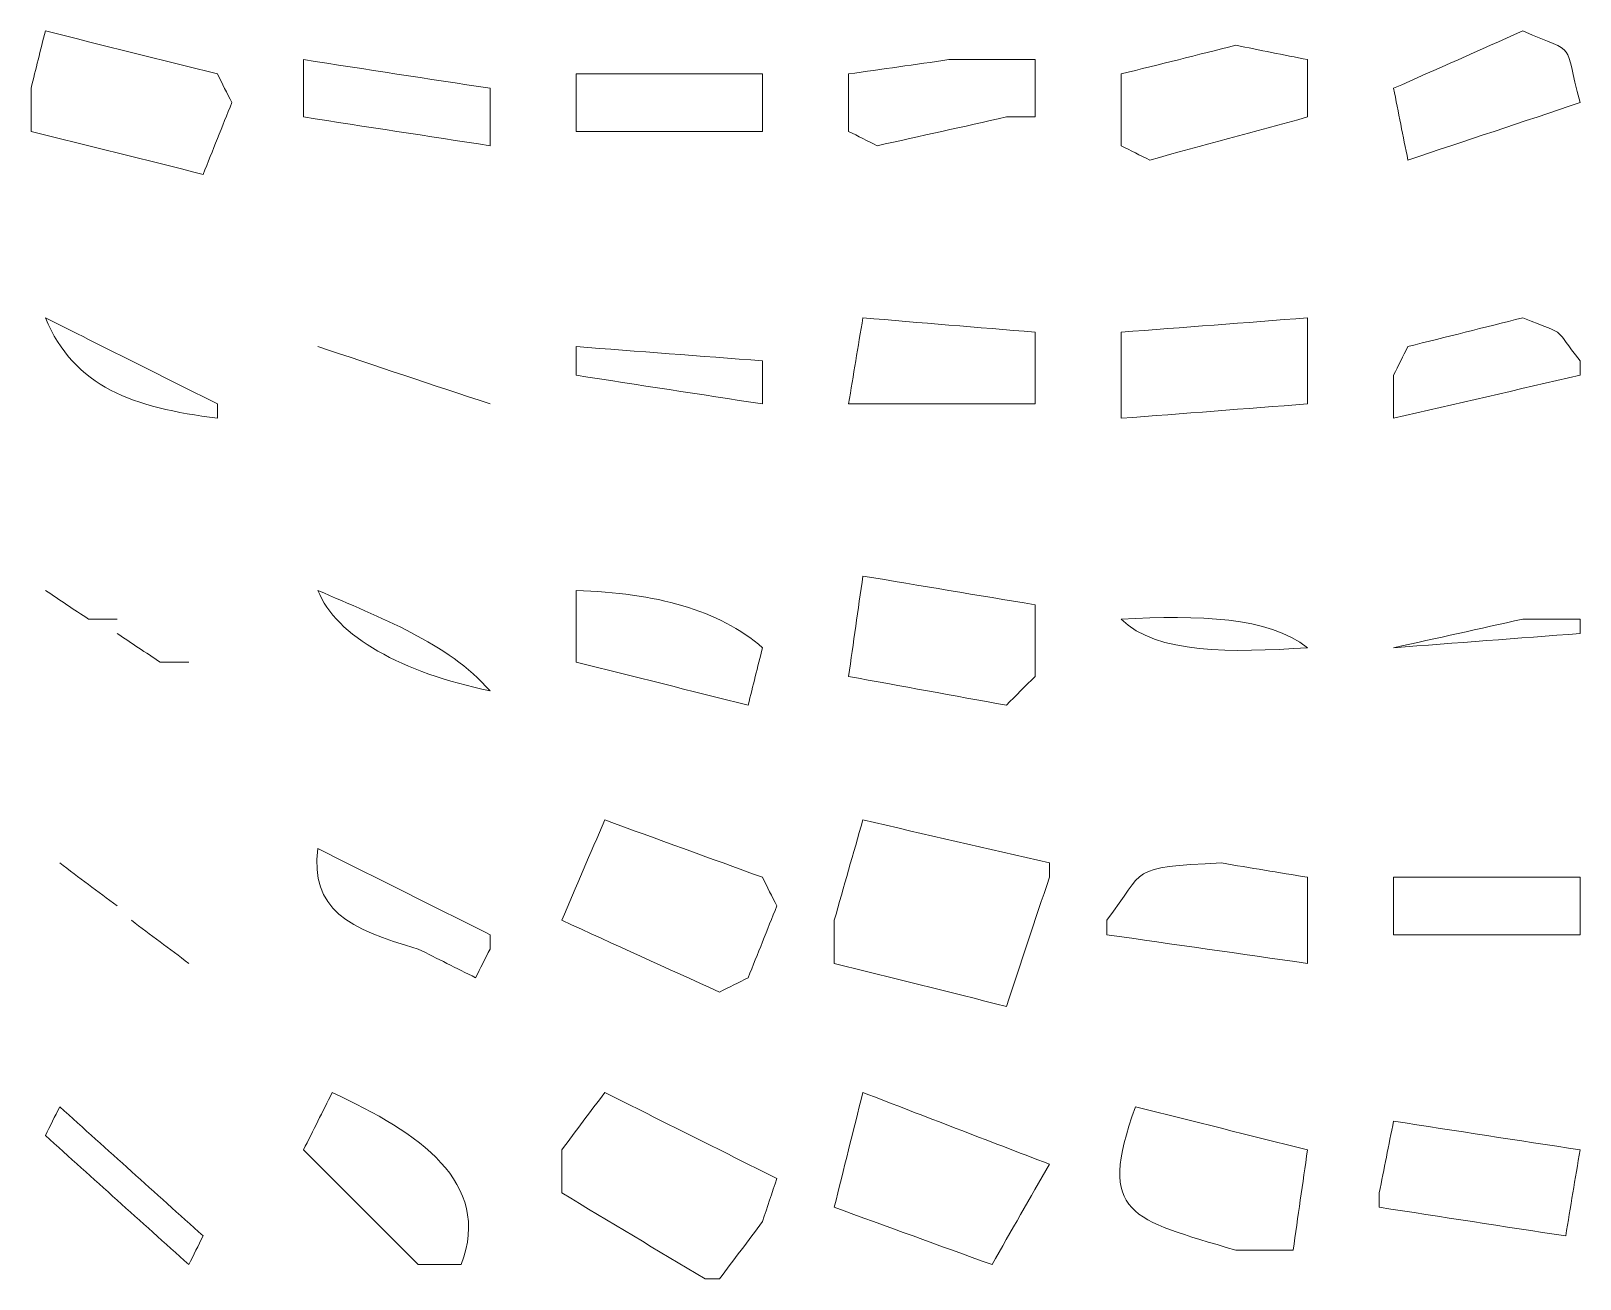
# Model space of a CAD drawing. Extents: x 69 to 542, y -750 to -43.
# Drawn here: x 298.9 to 406.9, y -401.3 to -314.3 of the extents above; entities that cross this region are included whole.
import ezdxf

# ---------------------------------------------------------------- set-up
doc = ezdxf.new("R2010")
doc.units = 0
doc.header["$MEASUREMENT"] = 0
doc.layers.add('Layer 1', color=7, linetype='Continuous', lineweight=0)

msp = doc.modelspace()

# ---------------------------------------------------------------- linework, layer by layer
at = {"layer": 'Layer 1', "color": 240, "lineweight": 18, "true_color": 0xed1c24}
for points, knots in [([(299.94, -314.33), (303.94, -315.33), (307.94, -316.33), (311.94, -317.33), (312.27, -318), (312.6, -318.67), (312.94, -319.33), (312.27, -321), (311.6, -322.67), (310.94, -324.33), (306.94, -323.33), (302.94, -322.33), (298.94, -321.33), (298.94, -320.33), (298.94, -319.33), (298.94, -318.33), (299.27, -317), (299.6, -315.67), (299.94, -314.33)], [0, 0, 0, 0, 1, 1, 1, 2, 2, 2, 3, 3, 3, 4, 4, 4, 5, 5, 5, 6, 6, 6, 6]), ([(299.94, -314.33), (303.94, -315.33), (307.94, -316.33), (311.94, -317.33), (312.27, -318), (312.6, -318.67), (312.94, -319.33), (312.27, -321), (311.6, -322.67), (310.94, -324.33), (306.94, -323.33), (302.94, -322.33), (298.94, -321.33), (298.94, -320.33), (298.94, -319.33), (298.94, -318.33), (299.27, -317), (299.6, -315.67), (299.94, -314.33)], [0, 0, 0, 0, 1, 1, 1, 2, 2, 2, 3, 3, 3, 4, 4, 4, 5, 5, 5, 6, 6, 6, 6]), ([(299.94, -314.33), (303.94, -315.33), (307.94, -316.33), (311.94, -317.33), (312.27, -318), (312.6, -318.67), (312.94, -319.33), (312.27, -321), (311.6, -322.67), (310.94, -324.33), (306.94, -323.33), (302.94, -322.33), (298.94, -321.33), (298.94, -320.33), (298.94, -319.33), (298.94, -318.33), (299.27, -317), (299.6, -315.67), (299.94, -314.33)], [0, 0, 0, 0, 1, 1, 1, 2, 2, 2, 3, 3, 3, 4, 4, 4, 5, 5, 5, 6, 6, 6, 6]), ([(382.94, -315.33), (384.6, -315.67), (386.27, -316), (387.94, -316.33), (387.94, -317.67), (387.94, -319), (387.94, -320.33), (384.27, -321.33), (380.6, -322.33), (376.94, -323.33), (376.27, -323), (375.6, -322.67), (374.94, -322.33), (374.94, -320.67), (374.94, -319), (374.94, -317.33), (377.6, -316.67), (380.27, -316), (382.94, -315.33)], [0, 0, 0, 0, 1, 1, 1, 2, 2, 2, 3, 3, 3, 4, 4, 4, 5, 5, 5, 6, 6, 6, 6]), ([(382.94, -315.33), (384.6, -315.67), (386.27, -316), (387.94, -316.33), (387.94, -317.67), (387.94, -319), (387.94, -320.33), (384.27, -321.33), (380.6, -322.33), (376.94, -323.33), (376.27, -323), (375.6, -322.67), (374.94, -322.33), (374.94, -320.67), (374.94, -319), (374.94, -317.33), (377.6, -316.67), (380.27, -316), (382.94, -315.33)], [0, 0, 0, 0, 1, 1, 1, 2, 2, 2, 3, 3, 3, 4, 4, 4, 5, 5, 5, 6, 6, 6, 6]), ([(382.94, -315.33), (384.6, -315.67), (386.27, -316), (387.94, -316.33), (387.94, -317.67), (387.94, -319), (387.94, -320.33), (384.27, -321.33), (380.6, -322.33), (376.94, -323.33), (376.27, -323), (375.6, -322.67), (374.94, -322.33), (374.94, -320.67), (374.94, -319), (374.94, -317.33), (377.6, -316.67), (380.27, -316), (382.94, -315.33)], [0, 0, 0, 0, 1, 1, 1, 2, 2, 2, 3, 3, 3, 4, 4, 4, 5, 5, 5, 6, 6, 6, 6]), ([(402.94, -314.33), (406.91, -316.05), (405.72, -314.88), (406.94, -319.33), (402.94, -320.67), (398.94, -322), (394.94, -323.33), (394.6, -321.67), (394.27, -320), (393.94, -318.33), (396.94, -317), (399.94, -315.67), (402.94, -314.33)], [0, 0, 0, 0, 1, 1, 1, 2, 2, 2, 3, 3, 3, 4, 4, 4, 4]), ([(402.94, -314.33), (406.91, -316.05), (405.72, -314.88), (406.94, -319.33), (402.94, -320.67), (398.94, -322), (394.94, -323.33), (394.6, -321.67), (394.27, -320), (393.94, -318.33), (396.94, -317), (399.94, -315.67), (402.94, -314.33)], [0, 0, 0, 0, 1, 1, 1, 2, 2, 2, 3, 3, 3, 4, 4, 4, 4]), ([(402.94, -314.33), (406.91, -316.05), (405.72, -314.88), (406.94, -319.33), (402.94, -320.67), (398.94, -322), (394.94, -323.33), (394.6, -321.67), (394.27, -320), (393.94, -318.33), (396.94, -317), (399.94, -315.67), (402.94, -314.33)], [0, 0, 0, 0, 1, 1, 1, 2, 2, 2, 3, 3, 3, 4, 4, 4, 4]), ([(317.94, -316.33), (322.27, -317), (326.6, -317.67), (330.94, -318.33), (330.94, -319.67), (330.94, -321), (330.94, -322.33), (326.6, -321.67), (322.27, -321), (317.94, -320.33), (317.94, -319), (317.94, -317.67), (317.94, -316.33)], [0, 0, 0, 0, 1, 1, 1, 2, 2, 2, 3, 3, 3, 4, 4, 4, 4]), ([(317.94, -316.33), (322.27, -317), (326.6, -317.67), (330.94, -318.33), (330.94, -319.67), (330.94, -321), (330.94, -322.33), (326.6, -321.67), (322.27, -321), (317.94, -320.33), (317.94, -319), (317.94, -317.67), (317.94, -316.33)], [0, 0, 0, 0, 1, 1, 1, 2, 2, 2, 3, 3, 3, 4, 4, 4, 4]), ([(317.94, -316.33), (322.27, -317), (326.6, -317.67), (330.94, -318.33), (330.94, -319.67), (330.94, -321), (330.94, -322.33), (326.6, -321.67), (322.27, -321), (317.94, -320.33), (317.94, -319), (317.94, -317.67), (317.94, -316.33)], [0, 0, 0, 0, 1, 1, 1, 2, 2, 2, 3, 3, 3, 4, 4, 4, 4]), ([(362.94, -316.33), (364.94, -316.33), (366.94, -316.33), (368.94, -316.33), (368.94, -317.67), (368.94, -319), (368.94, -320.33), (368.27, -320.33), (367.6, -320.33), (366.94, -320.33), (363.94, -321), (360.94, -321.67), (357.94, -322.33), (357.27, -322), (356.6, -321.67), (355.94, -321.33), (355.94, -320), (355.94, -318.67), (355.94, -317.33), (358.27, -317), (360.6, -316.67), (362.94, -316.33)], [0, 0, 0, 0, 1, 1, 1, 2, 2, 2, 3, 3, 3, 4, 4, 4, 5, 5, 5, 6, 6, 6, 7, 7, 7, 7]), ([(362.94, -316.33), (364.94, -316.33), (366.94, -316.33), (368.94, -316.33), (368.94, -317.67), (368.94, -319), (368.94, -320.33), (368.27, -320.33), (367.6, -320.33), (366.94, -320.33), (363.94, -321), (360.94, -321.67), (357.94, -322.33), (357.27, -322), (356.6, -321.67), (355.94, -321.33), (355.94, -320), (355.94, -318.67), (355.94, -317.33), (358.27, -317), (360.6, -316.67), (362.94, -316.33)], [0, 0, 0, 0, 1, 1, 1, 2, 2, 2, 3, 3, 3, 4, 4, 4, 5, 5, 5, 6, 6, 6, 7, 7, 7, 7]), ([(362.94, -316.33), (364.94, -316.33), (366.94, -316.33), (368.94, -316.33), (368.94, -317.67), (368.94, -319), (368.94, -320.33), (368.27, -320.33), (367.6, -320.33), (366.94, -320.33), (363.94, -321), (360.94, -321.67), (357.94, -322.33), (357.27, -322), (356.6, -321.67), (355.94, -321.33), (355.94, -320), (355.94, -318.67), (355.94, -317.33), (358.27, -317), (360.6, -316.67), (362.94, -316.33)], [0, 0, 0, 0, 1, 1, 1, 2, 2, 2, 3, 3, 3, 4, 4, 4, 5, 5, 5, 6, 6, 6, 7, 7, 7, 7]), ([(336.94, -317.33), (341.27, -317.33), (345.6, -317.33), (349.94, -317.33), (349.94, -318.67), (349.94, -320), (349.94, -321.33), (345.6, -321.33), (341.27, -321.33), (336.94, -321.33), (336.94, -320), (336.94, -318.67), (336.94, -317.33)], [0, 0, 0, 0, 1, 1, 1, 2, 2, 2, 3, 3, 3, 4, 4, 4, 4]), ([(336.94, -317.33), (341.27, -317.33), (345.6, -317.33), (349.94, -317.33), (349.94, -318.67), (349.94, -320), (349.94, -321.33), (345.6, -321.33), (341.27, -321.33), (336.94, -321.33), (336.94, -320), (336.94, -318.67), (336.94, -317.33)], [0, 0, 0, 0, 1, 1, 1, 2, 2, 2, 3, 3, 3, 4, 4, 4, 4]), ([(336.94, -317.33), (341.27, -317.33), (345.6, -317.33), (349.94, -317.33), (349.94, -318.67), (349.94, -320), (349.94, -321.33), (345.6, -321.33), (341.27, -321.33), (336.94, -321.33), (336.94, -320), (336.94, -318.67), (336.94, -317.33)], [0, 0, 0, 0, 1, 1, 1, 2, 2, 2, 3, 3, 3, 4, 4, 4, 4]), ([(299.94, -334.33), (303.94, -336.33), (307.94, -338.33), (311.94, -340.33), (311.94, -340.67), (311.94, -341), (311.94, -341.33), (306.05, -340.59), (301.96, -339.16), (299.94, -334.33)], [0, 0, 0, 0, 1, 1, 1, 2, 2, 2, 3, 3, 3, 3]), ([(299.94, -334.33), (303.94, -336.33), (307.94, -338.33), (311.94, -340.33), (311.94, -340.67), (311.94, -341), (311.94, -341.33), (306.05, -340.59), (301.96, -339.16), (299.94, -334.33)], [0, 0, 0, 0, 1, 1, 1, 2, 2, 2, 3, 3, 3, 3]), ([(299.94, -334.33), (303.94, -336.33), (307.94, -338.33), (311.94, -340.33), (311.94, -340.67), (311.94, -341), (311.94, -341.33), (306.05, -340.59), (301.96, -339.16), (299.94, -334.33)], [0, 0, 0, 0, 1, 1, 1, 2, 2, 2, 3, 3, 3, 3]), ([(368.94, -340.33), (364.6, -340.33), (360.27, -340.33), (355.94, -340.33), (356.27, -338.33), (356.6, -336.33), (356.94, -334.33), (360.94, -334.67), (364.94, -335), (368.94, -335.33), (368.94, -337), (368.94, -338.67), (368.94, -340.33)], [0, 0, 0, 0, 1, 1, 1, 2, 2, 2, 3, 3, 3, 4, 4, 4, 4]), ([(368.94, -340.33), (364.6, -340.33), (360.27, -340.33), (355.94, -340.33), (356.27, -338.33), (356.6, -336.33), (356.94, -334.33), (360.94, -334.67), (364.94, -335), (368.94, -335.33), (368.94, -337), (368.94, -338.67), (368.94, -340.33)], [0, 0, 0, 0, 1, 1, 1, 2, 2, 2, 3, 3, 3, 4, 4, 4, 4]), ([(368.94, -340.33), (364.6, -340.33), (360.27, -340.33), (355.94, -340.33), (356.27, -338.33), (356.6, -336.33), (356.94, -334.33), (360.94, -334.67), (364.94, -335), (368.94, -335.33), (368.94, -337), (368.94, -338.67), (368.94, -340.33)], [0, 0, 0, 0, 1, 1, 1, 2, 2, 2, 3, 3, 3, 4, 4, 4, 4]), ([(387.94, -334.33), (387.94, -336.33), (387.94, -338.33), (387.94, -340.33), (383.6, -340.67), (379.27, -341), (374.94, -341.33), (374.94, -339.33), (374.94, -337.33), (374.94, -335.33), (379.27, -335), (383.6, -334.67), (387.94, -334.33)], [0, 0, 0, 0, 1, 1, 1, 2, 2, 2, 3, 3, 3, 4, 4, 4, 4]), ([(387.94, -334.33), (387.94, -336.33), (387.94, -338.33), (387.94, -340.33), (383.6, -340.67), (379.27, -341), (374.94, -341.33), (374.94, -339.33), (374.94, -337.33), (374.94, -335.33), (379.27, -335), (383.6, -334.67), (387.94, -334.33)], [0, 0, 0, 0, 1, 1, 1, 2, 2, 2, 3, 3, 3, 4, 4, 4, 4]), ([(387.94, -334.33), (387.94, -336.33), (387.94, -338.33), (387.94, -340.33), (383.6, -340.67), (379.27, -341), (374.94, -341.33), (374.94, -339.33), (374.94, -337.33), (374.94, -335.33), (379.27, -335), (383.6, -334.67), (387.94, -334.33)], [0, 0, 0, 0, 1, 1, 1, 2, 2, 2, 3, 3, 3, 4, 4, 4, 4]), ([(402.94, -334.33), (406.34, -335.68), (405.01, -334.94), (406.94, -337.33), (406.94, -337.67), (406.94, -338), (406.94, -338.33), (402.6, -339.33), (398.27, -340.33), (393.94, -341.33), (393.94, -340.33), (393.94, -339.33), (393.94, -338.33), (394.27, -337.67), (394.6, -337), (394.94, -336.33), (397.6, -335.67), (400.27, -335), (402.94, -334.33)], [0, 0, 0, 0, 1, 1, 1, 2, 2, 2, 3, 3, 3, 4, 4, 4, 5, 5, 5, 6, 6, 6, 6]), ([(402.94, -334.33), (406.34, -335.68), (405.01, -334.94), (406.94, -337.33), (406.94, -337.67), (406.94, -338), (406.94, -338.33), (402.6, -339.33), (398.27, -340.33), (393.94, -341.33), (393.94, -340.33), (393.94, -339.33), (393.94, -338.33), (394.27, -337.67), (394.6, -337), (394.94, -336.33), (397.6, -335.67), (400.27, -335), (402.94, -334.33)], [0, 0, 0, 0, 1, 1, 1, 2, 2, 2, 3, 3, 3, 4, 4, 4, 5, 5, 5, 6, 6, 6, 6]), ([(402.94, -334.33), (406.34, -335.68), (405.01, -334.94), (406.94, -337.33), (406.94, -337.67), (406.94, -338), (406.94, -338.33), (402.6, -339.33), (398.27, -340.33), (393.94, -341.33), (393.94, -340.33), (393.94, -339.33), (393.94, -338.33), (394.27, -337.67), (394.6, -337), (394.94, -336.33), (397.6, -335.67), (400.27, -335), (402.94, -334.33)], [0, 0, 0, 0, 1, 1, 1, 2, 2, 2, 3, 3, 3, 4, 4, 4, 5, 5, 5, 6, 6, 6, 6]), ([(318.94, -336.33), (322.94, -337.67), (326.94, -339), (330.94, -340.33), (326.94, -339), (322.94, -337.67), (318.94, -336.33)], [0, 0, 0, 0, 1, 1, 1, 2, 2, 2, 2]), ([(318.94, -336.33), (322.94, -337.67), (326.94, -339), (330.94, -340.33), (326.94, -339), (322.94, -337.67), (318.94, -336.33)], [0, 0, 0, 0, 1, 1, 1, 2, 2, 2, 2]), ([(318.94, -336.33), (322.94, -337.67), (326.94, -339), (330.94, -340.33), (326.94, -339), (322.94, -337.67), (318.94, -336.33)], [0, 0, 0, 0, 1, 1, 1, 2, 2, 2, 2]), ([(336.94, -336.33), (341.27, -336.67), (345.6, -337), (349.94, -337.33), (349.94, -338.33), (349.94, -339.33), (349.94, -340.33), (345.6, -339.67), (341.27, -339), (336.94, -338.33), (336.94, -337.67), (336.94, -337), (336.94, -336.33)], [0, 0, 0, 0, 1, 1, 1, 2, 2, 2, 3, 3, 3, 4, 4, 4, 4]), ([(336.94, -336.33), (341.27, -336.67), (345.6, -337), (349.94, -337.33), (349.94, -338.33), (349.94, -339.33), (349.94, -340.33), (345.6, -339.67), (341.27, -339), (336.94, -338.33), (336.94, -337.67), (336.94, -337), (336.94, -336.33)], [0, 0, 0, 0, 1, 1, 1, 2, 2, 2, 3, 3, 3, 4, 4, 4, 4]), ([(336.94, -336.33), (341.27, -336.67), (345.6, -337), (349.94, -337.33), (349.94, -338.33), (349.94, -339.33), (349.94, -340.33), (345.6, -339.67), (341.27, -339), (336.94, -338.33), (336.94, -337.67), (336.94, -337), (336.94, -336.33)], [0, 0, 0, 0, 1, 1, 1, 2, 2, 2, 3, 3, 3, 4, 4, 4, 4]), ([(356.94, -352.33), (360.94, -353), (364.94, -353.67), (368.94, -354.33), (368.94, -356), (368.94, -357.67), (368.94, -359.33), (368.27, -360), (367.6, -360.67), (366.94, -361.33), (363.27, -360.67), (359.6, -360), (355.94, -359.33), (356.27, -357), (356.6, -354.67), (356.94, -352.33)], [0, 0, 0, 0, 1, 1, 1, 2, 2, 2, 3, 3, 3, 4, 4, 4, 5, 5, 5, 5]), ([(356.94, -352.33), (360.94, -353), (364.94, -353.67), (368.94, -354.33), (368.94, -356), (368.94, -357.67), (368.94, -359.33), (368.27, -360), (367.6, -360.67), (366.94, -361.33), (363.27, -360.67), (359.6, -360), (355.94, -359.33), (356.27, -357), (356.6, -354.67), (356.94, -352.33)], [0, 0, 0, 0, 1, 1, 1, 2, 2, 2, 3, 3, 3, 4, 4, 4, 5, 5, 5, 5]), ([(356.94, -352.33), (360.94, -353), (364.94, -353.67), (368.94, -354.33), (368.94, -356), (368.94, -357.67), (368.94, -359.33), (368.27, -360), (367.6, -360.67), (366.94, -361.33), (363.27, -360.67), (359.6, -360), (355.94, -359.33), (356.27, -357), (356.6, -354.67), (356.94, -352.33)], [0, 0, 0, 0, 1, 1, 1, 2, 2, 2, 3, 3, 3, 4, 4, 4, 5, 5, 5, 5]), ([(299.94, -353.33), (300.94, -354), (301.94, -354.67), (302.94, -355.33), (301.94, -354.67), (300.94, -354), (299.94, -353.33)], [0, 0, 0, 0, 1, 1, 1, 2, 2, 2, 2]), ([(299.94, -353.33), (300.94, -354), (301.94, -354.67), (302.94, -355.33), (301.94, -354.67), (300.94, -354), (299.94, -353.33)], [0, 0, 0, 0, 1, 1, 1, 2, 2, 2, 2]), ([(299.94, -353.33), (300.94, -354), (301.94, -354.67), (302.94, -355.33), (301.94, -354.67), (300.94, -354), (299.94, -353.33)], [0, 0, 0, 0, 1, 1, 1, 2, 2, 2, 2]), ([(318.94, -353.33), (323.26, -355.23), (328, -356.97), (330.94, -360.33), (324.87, -359.09), (320.18, -356.53), (318.94, -353.33)], [0, 0, 0, 0, 1, 1, 1, 2, 2, 2, 2]), ([(318.94, -353.33), (323.26, -355.23), (328, -356.97), (330.94, -360.33), (324.87, -359.09), (320.18, -356.53), (318.94, -353.33)], [0, 0, 0, 0, 1, 1, 1, 2, 2, 2, 2]), ([(318.94, -353.33), (323.26, -355.23), (328, -356.97), (330.94, -360.33), (324.87, -359.09), (320.18, -356.53), (318.94, -353.33)], [0, 0, 0, 0, 1, 1, 1, 2, 2, 2, 2]), ([(336.94, -353.33), (342.48, -353.52), (346.91, -354.66), (349.94, -357.33), (349.6, -358.67), (349.27, -360), (348.94, -361.33), (344.94, -360.33), (340.94, -359.33), (336.94, -358.33), (336.94, -356.67), (336.94, -355), (336.94, -353.33)], [0, 0, 0, 0, 1, 1, 1, 2, 2, 2, 3, 3, 3, 4, 4, 4, 4]), ([(336.94, -353.33), (342.48, -353.52), (346.91, -354.66), (349.94, -357.33), (349.6, -358.67), (349.27, -360), (348.94, -361.33), (344.94, -360.33), (340.94, -359.33), (336.94, -358.33), (336.94, -356.67), (336.94, -355), (336.94, -353.33)], [0, 0, 0, 0, 1, 1, 1, 2, 2, 2, 3, 3, 3, 4, 4, 4, 4]), ([(336.94, -353.33), (342.48, -353.52), (346.91, -354.66), (349.94, -357.33), (349.6, -358.67), (349.27, -360), (348.94, -361.33), (344.94, -360.33), (340.94, -359.33), (336.94, -358.33), (336.94, -356.67), (336.94, -355), (336.94, -353.33)], [0, 0, 0, 0, 1, 1, 1, 2, 2, 2, 3, 3, 3, 4, 4, 4, 4]), ([(374.94, -355.33), (380.39, -355.06), (385.17, -355.15), (387.94, -357.33), (382.67, -357.66), (377.42, -357.8), (374.94, -355.33)], [0, 0, 0, 0, 1, 1, 1, 2, 2, 2, 2]), ([(374.94, -355.33), (380.39, -355.06), (385.17, -355.15), (387.94, -357.33), (382.67, -357.66), (377.42, -357.8), (374.94, -355.33)], [0, 0, 0, 0, 1, 1, 1, 2, 2, 2, 2]), ([(374.94, -355.33), (380.39, -355.06), (385.17, -355.15), (387.94, -357.33), (382.67, -357.66), (377.42, -357.8), (374.94, -355.33)], [0, 0, 0, 0, 1, 1, 1, 2, 2, 2, 2]), ([(302.94, -355.33), (303.6, -355.33), (304.27, -355.33), (304.94, -355.33), (304.27, -355.33), (303.6, -355.33), (302.94, -355.33)], [0, 0, 0, 0, 1, 1, 1, 2, 2, 2, 2]), ([(302.94, -355.33), (303.6, -355.33), (304.27, -355.33), (304.94, -355.33), (304.27, -355.33), (303.6, -355.33), (302.94, -355.33)], [0, 0, 0, 0, 1, 1, 1, 2, 2, 2, 2]), ([(302.94, -355.33), (303.6, -355.33), (304.27, -355.33), (304.94, -355.33), (304.27, -355.33), (303.6, -355.33), (302.94, -355.33)], [0, 0, 0, 0, 1, 1, 1, 2, 2, 2, 2]), ([(304.94, -356.33), (305.94, -357), (306.94, -357.67), (307.94, -358.33), (306.94, -357.67), (305.94, -357), (304.94, -356.33)], [0, 0, 0, 0, 1, 1, 1, 2, 2, 2, 2]), ([(304.94, -356.33), (305.94, -357), (306.94, -357.67), (307.94, -358.33), (306.94, -357.67), (305.94, -357), (304.94, -356.33)], [0, 0, 0, 0, 1, 1, 1, 2, 2, 2, 2]), ([(304.94, -356.33), (305.94, -357), (306.94, -357.67), (307.94, -358.33), (306.94, -357.67), (305.94, -357), (304.94, -356.33)], [0, 0, 0, 0, 1, 1, 1, 2, 2, 2, 2]), ([(402.94, -355.33), (404.27, -355.33), (405.6, -355.33), (406.94, -355.33), (406.94, -355.67), (406.94, -356), (406.94, -356.33), (402.6, -356.67), (398.27, -357), (393.94, -357.33), (396.94, -356.67), (399.94, -356), (402.94, -355.33)], [0, 0, 0, 0, 1, 1, 1, 2, 2, 2, 3, 3, 3, 4, 4, 4, 4]), ([(402.94, -355.33), (404.27, -355.33), (405.6, -355.33), (406.94, -355.33), (406.94, -355.67), (406.94, -356), (406.94, -356.33), (402.6, -356.67), (398.27, -357), (393.94, -357.33), (396.94, -356.67), (399.94, -356), (402.94, -355.33)], [0, 0, 0, 0, 1, 1, 1, 2, 2, 2, 3, 3, 3, 4, 4, 4, 4]), ([(402.94, -355.33), (404.27, -355.33), (405.6, -355.33), (406.94, -355.33), (406.94, -355.67), (406.94, -356), (406.94, -356.33), (402.6, -356.67), (398.27, -357), (393.94, -357.33), (396.94, -356.67), (399.94, -356), (402.94, -355.33)], [0, 0, 0, 0, 1, 1, 1, 2, 2, 2, 3, 3, 3, 4, 4, 4, 4]), ([(307.94, -358.33), (308.6, -358.33), (309.27, -358.33), (309.94, -358.33), (309.27, -358.33), (308.6, -358.33), (307.94, -358.33)], [0, 0, 0, 0, 1, 1, 1, 2, 2, 2, 2]), ([(307.94, -358.33), (308.6, -358.33), (309.27, -358.33), (309.94, -358.33), (309.27, -358.33), (308.6, -358.33), (307.94, -358.33)], [0, 0, 0, 0, 1, 1, 1, 2, 2, 2, 2]), ([(307.94, -358.33), (308.6, -358.33), (309.27, -358.33), (309.94, -358.33), (309.27, -358.33), (308.6, -358.33), (307.94, -358.33)], [0, 0, 0, 0, 1, 1, 1, 2, 2, 2, 2]), ([(338.94, -369.33), (342.6, -370.67), (346.27, -372), (349.94, -373.33), (350.27, -374), (350.6, -374.67), (350.94, -375.33), (350.27, -377), (349.6, -378.67), (348.94, -380.33), (348.27, -380.67), (347.6, -381), (346.94, -381.33), (343.27, -379.67), (339.6, -378), (335.94, -376.33), (336.94, -374), (337.94, -371.67), (338.94, -369.33)], [0, 0, 0, 0, 1, 1, 1, 2, 2, 2, 3, 3, 3, 4, 4, 4, 5, 5, 5, 6, 6, 6, 6]), ([(338.94, -369.33), (342.6, -370.67), (346.27, -372), (349.94, -373.33), (350.27, -374), (350.6, -374.67), (350.94, -375.33), (350.27, -377), (349.6, -378.67), (348.94, -380.33), (348.27, -380.67), (347.6, -381), (346.94, -381.33), (343.27, -379.67), (339.6, -378), (335.94, -376.33), (336.94, -374), (337.94, -371.67), (338.94, -369.33)], [0, 0, 0, 0, 1, 1, 1, 2, 2, 2, 3, 3, 3, 4, 4, 4, 5, 5, 5, 6, 6, 6, 6]), ([(338.94, -369.33), (342.6, -370.67), (346.27, -372), (349.94, -373.33), (350.27, -374), (350.6, -374.67), (350.94, -375.33), (350.27, -377), (349.6, -378.67), (348.94, -380.33), (348.27, -380.67), (347.6, -381), (346.94, -381.33), (343.27, -379.67), (339.6, -378), (335.94, -376.33), (336.94, -374), (337.94, -371.67), (338.94, -369.33)], [0, 0, 0, 0, 1, 1, 1, 2, 2, 2, 3, 3, 3, 4, 4, 4, 5, 5, 5, 6, 6, 6, 6]), ([(356.94, -369.33), (361.27, -370.33), (365.6, -371.33), (369.94, -372.33), (369.94, -372.67), (369.94, -373), (369.94, -373.33), (368.94, -376.33), (367.94, -379.33), (366.94, -382.33), (362.94, -381.33), (358.94, -380.33), (354.94, -379.33), (354.94, -378.33), (354.94, -377.33), (354.94, -376.33), (355.6, -374), (356.27, -371.67), (356.94, -369.33)], [0, 0, 0, 0, 1, 1, 1, 2, 2, 2, 3, 3, 3, 4, 4, 4, 5, 5, 5, 6, 6, 6, 6]), ([(356.94, -369.33), (361.27, -370.33), (365.6, -371.33), (369.94, -372.33), (369.94, -372.67), (369.94, -373), (369.94, -373.33), (368.94, -376.33), (367.94, -379.33), (366.94, -382.33), (362.94, -381.33), (358.94, -380.33), (354.94, -379.33), (354.94, -378.33), (354.94, -377.33), (354.94, -376.33), (355.6, -374), (356.27, -371.67), (356.94, -369.33)], [0, 0, 0, 0, 1, 1, 1, 2, 2, 2, 3, 3, 3, 4, 4, 4, 5, 5, 5, 6, 6, 6, 6]), ([(356.94, -369.33), (361.27, -370.33), (365.6, -371.33), (369.94, -372.33), (369.94, -372.67), (369.94, -373), (369.94, -373.33), (368.94, -376.33), (367.94, -379.33), (366.94, -382.33), (362.94, -381.33), (358.94, -380.33), (354.94, -379.33), (354.94, -378.33), (354.94, -377.33), (354.94, -376.33), (355.6, -374), (356.27, -371.67), (356.94, -369.33)], [0, 0, 0, 0, 1, 1, 1, 2, 2, 2, 3, 3, 3, 4, 4, 4, 5, 5, 5, 6, 6, 6, 6]), ([(318.94, -371.33), (322.94, -373.33), (326.94, -375.33), (330.94, -377.33), (330.94, -377.67), (330.94, -378), (330.94, -378.33), (330.6, -379), (330.27, -379.67), (329.94, -380.33), (328.6, -379.67), (327.27, -379), (325.94, -378.33), (321.08, -376.97), (318.39, -375.52), (318.94, -371.33)], [0, 0, 0, 0, 1, 1, 1, 2, 2, 2, 3, 3, 3, 4, 4, 4, 5, 5, 5, 5]), ([(318.94, -371.33), (322.94, -373.33), (326.94, -375.33), (330.94, -377.33), (330.94, -377.67), (330.94, -378), (330.94, -378.33), (330.6, -379), (330.27, -379.67), (329.94, -380.33), (328.6, -379.67), (327.27, -379), (325.94, -378.33), (321.08, -376.97), (318.39, -375.52), (318.94, -371.33)], [0, 0, 0, 0, 1, 1, 1, 2, 2, 2, 3, 3, 3, 4, 4, 4, 5, 5, 5, 5]), ([(318.94, -371.33), (322.94, -373.33), (326.94, -375.33), (330.94, -377.33), (330.94, -377.67), (330.94, -378), (330.94, -378.33), (330.6, -379), (330.27, -379.67), (329.94, -380.33), (328.6, -379.67), (327.27, -379), (325.94, -378.33), (321.08, -376.97), (318.39, -375.52), (318.94, -371.33)], [0, 0, 0, 0, 1, 1, 1, 2, 2, 2, 3, 3, 3, 4, 4, 4, 5, 5, 5, 5]), ([(300.94, -372.33), (302.27, -373.33), (303.6, -374.33), (304.94, -375.33), (303.6, -374.33), (302.27, -373.33), (300.94, -372.33)], [0, 0, 0, 0, 1, 1, 1, 2, 2, 2, 2]), ([(300.94, -372.33), (302.27, -373.33), (303.6, -374.33), (304.94, -375.33), (303.6, -374.33), (302.27, -373.33), (300.94, -372.33)], [0, 0, 0, 0, 1, 1, 1, 2, 2, 2, 2]), ([(300.94, -372.33), (302.27, -373.33), (303.6, -374.33), (304.94, -375.33), (303.6, -374.33), (302.27, -373.33), (300.94, -372.33)], [0, 0, 0, 0, 1, 1, 1, 2, 2, 2, 2]), ([(387.94, -373.33), (387.94, -375.33), (387.94, -377.33), (387.94, -379.33), (383.27, -378.67), (378.6, -378), (373.94, -377.33), (373.94, -377), (373.94, -376.67), (373.94, -376.33), (376.73, -372.7), (375.33, -372.65), (381.94, -372.33), (383.94, -372.67), (385.94, -373), (387.94, -373.33)], [0, 0, 0, 0, 1, 1, 1, 2, 2, 2, 3, 3, 3, 4, 4, 4, 5, 5, 5, 5]), ([(387.94, -373.33), (387.94, -375.33), (387.94, -377.33), (387.94, -379.33), (383.27, -378.67), (378.6, -378), (373.94, -377.33), (373.94, -377), (373.94, -376.67), (373.94, -376.33), (376.73, -372.7), (375.33, -372.65), (381.94, -372.33), (383.94, -372.67), (385.94, -373), (387.94, -373.33)], [0, 0, 0, 0, 1, 1, 1, 2, 2, 2, 3, 3, 3, 4, 4, 4, 5, 5, 5, 5]), ([(387.94, -373.33), (387.94, -375.33), (387.94, -377.33), (387.94, -379.33), (383.27, -378.67), (378.6, -378), (373.94, -377.33), (373.94, -377), (373.94, -376.67), (373.94, -376.33), (376.73, -372.7), (375.33, -372.65), (381.94, -372.33), (383.94, -372.67), (385.94, -373), (387.94, -373.33)], [0, 0, 0, 0, 1, 1, 1, 2, 2, 2, 3, 3, 3, 4, 4, 4, 5, 5, 5, 5]), ([(393.94, -373.33), (398.27, -373.33), (402.6, -373.33), (406.94, -373.33), (406.94, -374.67), (406.94, -376), (406.94, -377.33), (404.6, -377.33), (402.27, -377.33), (399.94, -377.33), (397.94, -377.33), (395.94, -377.33), (393.94, -377.33), (393.94, -376), (393.94, -374.67), (393.94, -373.33)], [0, 0, 0, 0, 1, 1, 1, 2, 2, 2, 3, 3, 3, 4, 4, 4, 5, 5, 5, 5]), ([(393.94, -373.33), (398.27, -373.33), (402.6, -373.33), (406.94, -373.33), (406.94, -374.67), (406.94, -376), (406.94, -377.33), (404.6, -377.33), (402.27, -377.33), (399.94, -377.33), (397.94, -377.33), (395.94, -377.33), (393.94, -377.33), (393.94, -376), (393.94, -374.67), (393.94, -373.33)], [0, 0, 0, 0, 1, 1, 1, 2, 2, 2, 3, 3, 3, 4, 4, 4, 5, 5, 5, 5]), ([(393.94, -373.33), (398.27, -373.33), (402.6, -373.33), (406.94, -373.33), (406.94, -374.67), (406.94, -376), (406.94, -377.33), (404.6, -377.33), (402.27, -377.33), (399.94, -377.33), (397.94, -377.33), (395.94, -377.33), (393.94, -377.33), (393.94, -376), (393.94, -374.67), (393.94, -373.33)], [0, 0, 0, 0, 1, 1, 1, 2, 2, 2, 3, 3, 3, 4, 4, 4, 5, 5, 5, 5]), ([(305.94, -376.33), (307.27, -377.33), (308.6, -378.33), (309.94, -379.33), (308.6, -378.33), (307.27, -377.33), (305.94, -376.33)], [0, 0, 0, 0, 1, 1, 1, 2, 2, 2, 2]), ([(305.94, -376.33), (307.27, -377.33), (308.6, -378.33), (309.94, -379.33), (308.6, -378.33), (307.27, -377.33), (305.94, -376.33)], [0, 0, 0, 0, 1, 1, 1, 2, 2, 2, 2]), ([(305.94, -376.33), (307.27, -377.33), (308.6, -378.33), (309.94, -379.33), (308.6, -378.33), (307.27, -377.33), (305.94, -376.33)], [0, 0, 0, 0, 1, 1, 1, 2, 2, 2, 2]), ([(319.94, -388.33), (325.99, -391.15), (331.1, -394.56), (328.94, -400.33), (327.94, -400.33), (326.94, -400.33), (325.94, -400.33), (323.27, -397.67), (320.6, -395), (317.94, -392.33), (318.6, -391), (319.27, -389.67), (319.94, -388.33)], [0, 0, 0, 0, 1, 1, 1, 2, 2, 2, 3, 3, 3, 4, 4, 4, 4]), ([(319.94, -388.33), (325.99, -391.15), (331.1, -394.56), (328.94, -400.33), (327.94, -400.33), (326.94, -400.33), (325.94, -400.33), (323.27, -397.67), (320.6, -395), (317.94, -392.33), (318.6, -391), (319.27, -389.67), (319.94, -388.33)], [0, 0, 0, 0, 1, 1, 1, 2, 2, 2, 3, 3, 3, 4, 4, 4, 4]), ([(319.94, -388.33), (325.99, -391.15), (331.1, -394.56), (328.94, -400.33), (327.94, -400.33), (326.94, -400.33), (325.94, -400.33), (323.27, -397.67), (320.6, -395), (317.94, -392.33), (318.6, -391), (319.27, -389.67), (319.94, -388.33)], [0, 0, 0, 0, 1, 1, 1, 2, 2, 2, 3, 3, 3, 4, 4, 4, 4]), ([(338.94, -388.33), (342.94, -390.33), (346.94, -392.33), (350.94, -394.33), (350.6, -395.33), (350.27, -396.33), (349.94, -397.33), (348.94, -398.67), (347.94, -400), (346.94, -401.33), (346.6, -401.33), (346.27, -401.33), (345.94, -401.33), (342.6, -399.33), (339.27, -397.33), (335.94, -395.33), (335.94, -394.33), (335.94, -393.33), (335.94, -392.33), (336.94, -391), (337.94, -389.67), (338.94, -388.33)], [0, 0, 0, 0, 1, 1, 1, 2, 2, 2, 3, 3, 3, 4, 4, 4, 5, 5, 5, 6, 6, 6, 7, 7, 7, 7]), ([(338.94, -388.33), (342.94, -390.33), (346.94, -392.33), (350.94, -394.33), (350.6, -395.33), (350.27, -396.33), (349.94, -397.33), (348.94, -398.67), (347.94, -400), (346.94, -401.33), (346.6, -401.33), (346.27, -401.33), (345.94, -401.33), (342.6, -399.33), (339.27, -397.33), (335.94, -395.33), (335.94, -394.33), (335.94, -393.33), (335.94, -392.33), (336.94, -391), (337.94, -389.67), (338.94, -388.33)], [0, 0, 0, 0, 1, 1, 1, 2, 2, 2, 3, 3, 3, 4, 4, 4, 5, 5, 5, 6, 6, 6, 7, 7, 7, 7]), ([(338.94, -388.33), (342.94, -390.33), (346.94, -392.33), (350.94, -394.33), (350.6, -395.33), (350.27, -396.33), (349.94, -397.33), (348.94, -398.67), (347.94, -400), (346.94, -401.33), (346.6, -401.33), (346.27, -401.33), (345.94, -401.33), (342.6, -399.33), (339.27, -397.33), (335.94, -395.33), (335.94, -394.33), (335.94, -393.33), (335.94, -392.33), (336.94, -391), (337.94, -389.67), (338.94, -388.33)], [0, 0, 0, 0, 1, 1, 1, 2, 2, 2, 3, 3, 3, 4, 4, 4, 5, 5, 5, 6, 6, 6, 7, 7, 7, 7]), ([(356.94, -388.33), (361.27, -390), (365.6, -391.67), (369.94, -393.33), (368.6, -395.67), (367.27, -398), (365.94, -400.33), (362.27, -399), (358.6, -397.67), (354.94, -396.33), (355.6, -393.67), (356.27, -391), (356.94, -388.33)], [0, 0, 0, 0, 1, 1, 1, 2, 2, 2, 3, 3, 3, 4, 4, 4, 4]), ([(356.94, -388.33), (361.27, -390), (365.6, -391.67), (369.94, -393.33), (368.6, -395.67), (367.27, -398), (365.94, -400.33), (362.27, -399), (358.6, -397.67), (354.94, -396.33), (355.6, -393.67), (356.27, -391), (356.94, -388.33)], [0, 0, 0, 0, 1, 1, 1, 2, 2, 2, 3, 3, 3, 4, 4, 4, 4]), ([(356.94, -388.33), (361.27, -390), (365.6, -391.67), (369.94, -393.33), (368.6, -395.67), (367.27, -398), (365.94, -400.33), (362.27, -399), (358.6, -397.67), (354.94, -396.33), (355.6, -393.67), (356.27, -391), (356.94, -388.33)], [0, 0, 0, 0, 1, 1, 1, 2, 2, 2, 3, 3, 3, 4, 4, 4, 4]), ([(300.94, -389.33), (304.27, -392.33), (307.6, -395.33), (310.94, -398.33), (310.6, -399), (310.27, -399.67), (309.94, -400.33), (306.6, -397.33), (303.27, -394.33), (299.94, -391.33), (300.27, -390.67), (300.6, -390), (300.94, -389.33)], [0, 0, 0, 0, 1, 1, 1, 2, 2, 2, 3, 3, 3, 4, 4, 4, 4]), ([(300.94, -389.33), (304.27, -392.33), (307.6, -395.33), (310.94, -398.33), (310.6, -399), (310.27, -399.67), (309.94, -400.33), (306.6, -397.33), (303.27, -394.33), (299.94, -391.33), (300.27, -390.67), (300.6, -390), (300.94, -389.33)], [0, 0, 0, 0, 1, 1, 1, 2, 2, 2, 3, 3, 3, 4, 4, 4, 4]), ([(300.94, -389.33), (304.27, -392.33), (307.6, -395.33), (310.94, -398.33), (310.6, -399), (310.27, -399.67), (309.94, -400.33), (306.6, -397.33), (303.27, -394.33), (299.94, -391.33), (300.27, -390.67), (300.6, -390), (300.94, -389.33)], [0, 0, 0, 0, 1, 1, 1, 2, 2, 2, 3, 3, 3, 4, 4, 4, 4]), ([(375.94, -389.33), (379.94, -390.33), (383.94, -391.33), (387.94, -392.33), (387.6, -394.67), (387.27, -397), (386.94, -399.33), (385.6, -399.33), (384.27, -399.33), (382.94, -399.33), (375.65, -397.13), (373.2, -396.93), (375.94, -389.33)], [0, 0, 0, 0, 1, 1, 1, 2, 2, 2, 3, 3, 3, 4, 4, 4, 4]), ([(375.94, -389.33), (379.94, -390.33), (383.94, -391.33), (387.94, -392.33), (387.6, -394.67), (387.27, -397), (386.94, -399.33), (385.6, -399.33), (384.27, -399.33), (382.94, -399.33), (375.65, -397.13), (373.2, -396.93), (375.94, -389.33)], [0, 0, 0, 0, 1, 1, 1, 2, 2, 2, 3, 3, 3, 4, 4, 4, 4]), ([(375.94, -389.33), (379.94, -390.33), (383.94, -391.33), (387.94, -392.33), (387.6, -394.67), (387.27, -397), (386.94, -399.33), (385.6, -399.33), (384.27, -399.33), (382.94, -399.33), (375.65, -397.13), (373.2, -396.93), (375.94, -389.33)], [0, 0, 0, 0, 1, 1, 1, 2, 2, 2, 3, 3, 3, 4, 4, 4, 4]), ([(393.94, -390.33), (398.27, -391), (402.6, -391.67), (406.94, -392.33), (406.6, -394.33), (406.27, -396.33), (405.94, -398.33), (401.6, -397.67), (397.27, -397), (392.94, -396.33), (392.94, -396), (392.94, -395.67), (392.94, -395.33), (393.27, -393.67), (393.6, -392), (393.94, -390.33)], [0, 0, 0, 0, 1, 1, 1, 2, 2, 2, 3, 3, 3, 4, 4, 4, 5, 5, 5, 5]), ([(393.94, -390.33), (398.27, -391), (402.6, -391.67), (406.94, -392.33), (406.6, -394.33), (406.27, -396.33), (405.94, -398.33), (401.6, -397.67), (397.27, -397), (392.94, -396.33), (392.94, -396), (392.94, -395.67), (392.94, -395.33), (393.27, -393.67), (393.6, -392), (393.94, -390.33)], [0, 0, 0, 0, 1, 1, 1, 2, 2, 2, 3, 3, 3, 4, 4, 4, 5, 5, 5, 5]), ([(393.94, -390.33), (398.27, -391), (402.6, -391.67), (406.94, -392.33), (406.6, -394.33), (406.27, -396.33), (405.94, -398.33), (401.6, -397.67), (397.27, -397), (392.94, -396.33), (392.94, -396), (392.94, -395.67), (392.94, -395.33), (393.27, -393.67), (393.6, -392), (393.94, -390.33)], [0, 0, 0, 0, 1, 1, 1, 2, 2, 2, 3, 3, 3, 4, 4, 4, 5, 5, 5, 5])]:
    msp.add_open_spline(points, degree=3, knots=knots, dxfattribs=at)

doc.saveas('drawing.dxf')
